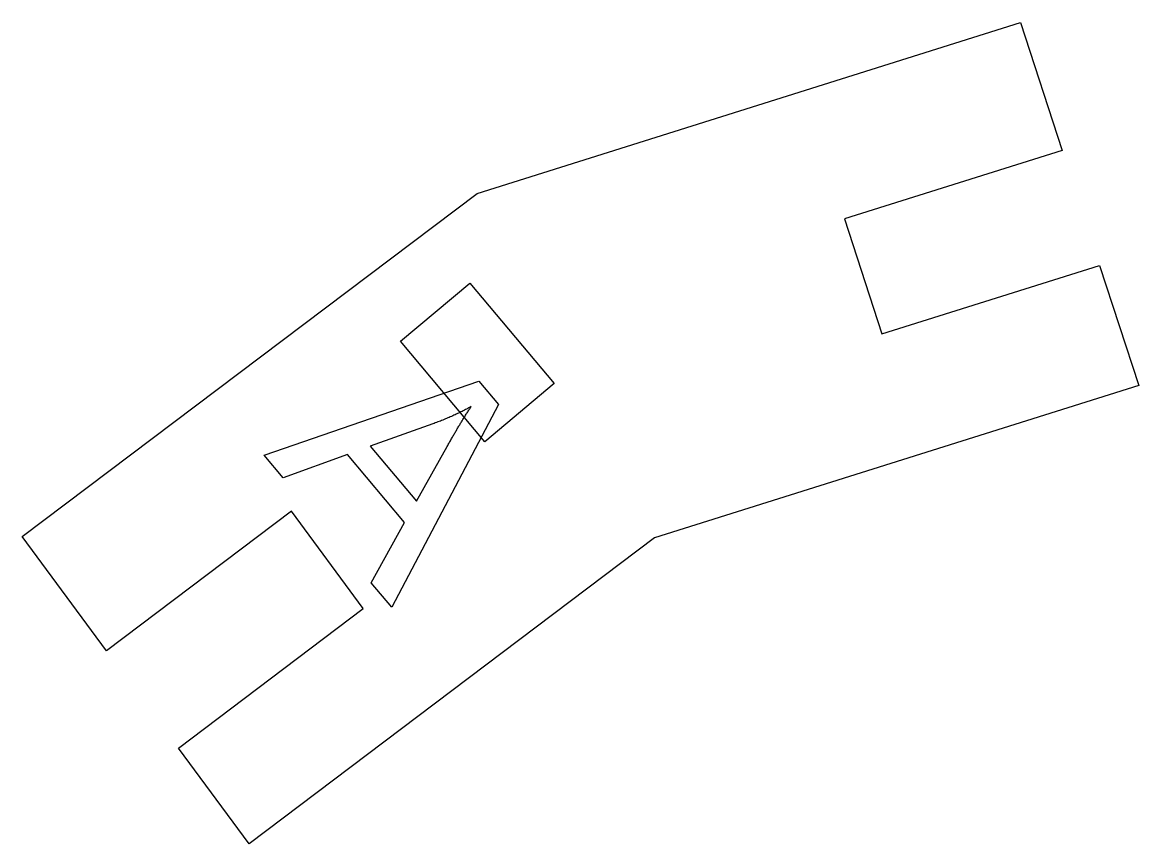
# Model space of a CAD drawing. Header units: millimetres. Extents: x -67.2 to -40.8, y 125.2 to 144.6.
import ezdxf

# ---------------------------------------------------------------- set-up
doc = ezdxf.new("R2010")
doc.units = ezdxf.units.MM
doc.layers.get('0').update_dxf_attribs({"linetype": 'CONTINUOUS'})

msp = doc.modelspace()

# ---------------------------------------------------------------- linework, layer by layer
for p, q in [((-61.466, 134.361), (-56.402, 136.104)), ((-56.402, 136.104), (-55.944, 135.558)), ((-55.944, 135.558), (-58.459, 130.776)), ((-57.49, 135.098), (-58.966, 134.576)), ((-58.966, 134.576), (-57.877, 133.277)), ((-57.877, 133.277), (-57.151, 134.567)), ((-61.015, 133.823), (-61.466, 134.361)), ((-59.502, 134.376), (-61.015, 133.823)), ((-58.158, 132.774), (-59.502, 134.376)), ((-58.943, 131.354), (-58.158, 132.774)), ((-58.459, 130.776), (-58.943, 131.354))]:
    msp.add_line(p, q)
for points in [[(-59.129, 130.745), (-60.823, 133.037), (-65.18, 129.75), (-67.169, 132.441), (-56.446, 140.532), (-43.632, 144.563), (-42.649, 141.542), (-47.78, 139.928), (-46.898, 137.218), (-41.766, 138.832), (-40.845, 136.005), (-52.264, 132.413), (-61.82, 125.202), (-63.486, 127.457)], [(-56.261, 134.673), (-58.252, 137.045), (-56.616, 138.418), (-54.626, 136.046)]]:
    msp.add_lwpolyline(points, close=True)
for points in [[(-56.585, 135.505), (-57.015, 135.269), (-57.49, 135.098)], [(-57.151, 134.567), (-56.821, 135.155), (-56.585, 135.505)]]:
    msp.add_open_spline(points, degree=2)

doc.saveas('drawing.dxf')
